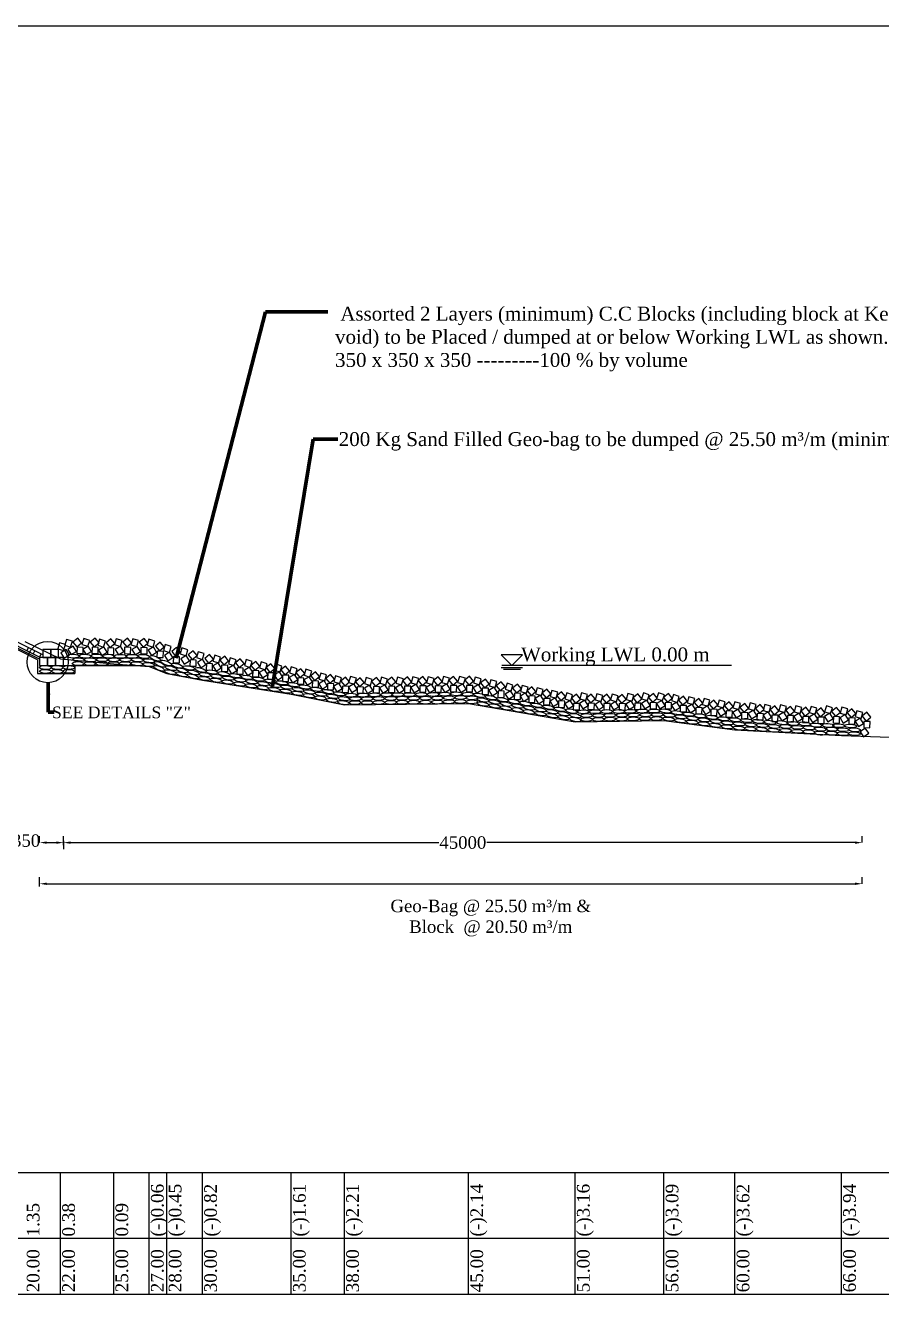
# Model space of a CAD drawing. Header units: metres. Extents: x -2434 to 11656, y -15288 to 8109.
# Drawn here: x 1495.3 to 1543.5, y -14082.3 to -14009.8 of the extents above; entities that cross this region are included whole.
import ezdxf

# ---------------------------------------------------------------- set-up
doc = ezdxf.new("R2010")
doc.units = ezdxf.units.M
doc.layers.add('LINE', color=7, linetype='Continuous')
doc.styles.get("Standard").update_dxf_attribs({"font": 'times.ttf'})
doc.dimstyles.get("Standard").update_dxf_attribs({"dimtxt": 0.5, "dimasz": 0.4075, "dimexe": 0.364, "dimexo": 0.219, "dimgap": 0.09, "dimtad": 0, "dimdec": 0, "dimlfac": 1000, "dimzin": 0, "dimdsep": 46, "dimtxsty": 'Standard', "dimcen": 0.09, "dimadec": 0, "dimazin": 0, "dimtfac": 1, "dimtdec": 0, "dimtofl": 0, "dimtmove": 0, "dimatfit": 3, "dimfxl": 1, "dimtolj": 1, "dimtzin": 0, "dimarcsym": 0})

# ---------------------------------------------------------------- blocks, each defined once
blk = doc.blocks.new('*D527')
at = {"color": 0, "lineweight": -2, "ltscale": 0.5}
for p, q in [((1497.434, -14055.911), (1497.434, -14055.397)), ((1542.434, -14055.761), (1542.434, -14055.397)), ((1497.842, -14055.761), (1518.579, -14055.761)), ((1542.027, -14055.761), (1521.29, -14055.761))]:
    blk.add_line(p, q, dxfattribs=at)
at = {"color": 0, "linetype": 'Continuous', "lineweight": -3, "ltscale": 0.5}
for points in [[(1497.842, -14055.693), (1497.842, -14055.829), (1497.434, -14055.761)], [(1542.027, -14055.693), (1542.027, -14055.829), (1542.434, -14055.761)]]:
    blk.add_solid(points, dxfattribs=at)
at = {"layer": 'Defpoints', "color": 0, "linetype": 'Continuous', "lineweight": -3, "ltscale": 0.5}
for p in [(1542.434, -14055.761), (1542.434, -14055.761), (1497.434, -14061.459)]:
    blk.add_point(p, dxfattribs=at)
at = {"color": 0, "linetype": 'Continuous', "lineweight": -3, "ltscale": 0.5, "insert": (1519.934, -14055.761), "char_height": 0.7, "attachment_point": 5}
blk.add_mtext('\\A1;45000', dxfattribs=at)
blk = doc.blocks.new('*D528')
at = {"color": 0, "lineweight": -2, "ltscale": 0.5}
for p, q in [((1496.084, -14055.761), (1496.084, -14055.397)), ((1496.492, -14055.761), (1497.027, -14055.761)), ((1497.434, -14055.665), (1497.434, -14056.125))]:
    blk.add_line(p, q, dxfattribs=at)
at = {"color": 0, "linetype": 'Continuous', "lineweight": -3, "ltscale": 0.5}
for points in [[(1496.492, -14055.693), (1496.492, -14055.829), (1496.084, -14055.761)], [(1497.027, -14055.693), (1497.027, -14055.829), (1497.434, -14055.761)]]:
    blk.add_solid(points, dxfattribs=at)
at = {"layer": 'Defpoints', "color": 0, "linetype": 'Continuous', "lineweight": -3, "ltscale": 0.5}
for p in [(1496.084, -14055.761), (1497.434, -14055.446), (1497.434, -14055.761)]:
    blk.add_point(p, dxfattribs=at)
at = {"color": 0, "linetype": 'Continuous', "lineweight": -3, "ltscale": 0.5, "insert": (1495.061, -14055.65), "char_height": 0.7, "attachment_point": 5}
blk.add_mtext('\\A1;1350', dxfattribs=at)
blk = doc.blocks.new('*D529')
at = {"color": 0, "lineweight": -2, "ltscale": 0.5}
for p, q in [((1496.084, -14058.228), (1496.084, -14057.714)), ((1496.492, -14058.078), (1542.027, -14058.078)), ((1542.434, -14058.078), (1542.434, -14057.714))]:
    blk.add_line(p, q, dxfattribs=at)
at = {"color": 0, "linetype": 'Continuous', "lineweight": -3, "ltscale": 0.5}
for points in [[(1496.492, -14058.01), (1496.492, -14058.146), (1496.084, -14058.078)], [(1542.027, -14058.01), (1542.027, -14058.146), (1542.434, -14058.078)]]:
    blk.add_solid(points, dxfattribs=at)
at = {"layer": 'Defpoints', "color": 0, "linetype": 'Continuous', "lineweight": -3, "ltscale": 0.5}
for p in [(1542.434, -14058.078), (1542.434, -14058.078), (1496.084, -14064.122)]:
    blk.add_point(p, dxfattribs=at)
at = {"color": 0, "linetype": 'Continuous', "lineweight": -3, "ltscale": 0.5, "insert": (1521.507, -14060.012), "char_height": 0.7, "attachment_point": 5}
blk.add_mtext('\\A1;Geo-Bag @ 25.50 m³/m &\\PBlock  @ 20.50 m³/m', dxfattribs=at)

msp = doc.modelspace()

# ---------------------------------------------------------------- linework, layer by layer
at = {"color": 0, "linetype": 'Continuous', "lineweight": -3, "ltscale": 0.5}
for p, q in [((1496.076276, -14045.43009), (1491.010969, -14042.897436)), ((1496.123047, -14045.341672), (1491.034576, -14042.797436)), ((1495.976276, -14045.468188), (1491.034774, -14042.997436)), ((1496.259477, -14045.18628), (1491.08179, -14042.597436)), ((1495.369024, -14044.964661), (1495.458467, -14044.785775)), ((1495.726795, -14045.143546), (1495.816238, -14044.964661)), ((1496.084566, -14045.322431), (1496.174009, -14045.143546)), ((1522.6958, -14045.791672), (1522.0958, -14045.191672)), ((1523.2958, -14045.191672), (1522.0958, -14045.191672)), ((1522.6958, -14045.791672), (1523.2958, -14045.191672)), ((1496.078254, -14045.791672), (1501.498268, -14045.791672)), ((1498.068679, -14045.792234), (1498.068679, -14046.234937)), ((1522.0958, -14045.891672), (1523.2958, -14045.891672)), ((1535.069688, -14045.791672), (1522.125019, -14045.791672)), ((1495.976276, -14046.234937), (1498.068679, -14046.234937)), ((1522.2158, -14045.991672), (1523.1758, -14045.991672))]:
    msp.add_line(p, q, dxfattribs=at)
at = {"color": 0, "lineweight": -3, "ltscale": 0.5}
msp.add_line((1495.976276, -14045.468188), (1495.976276, -14046.234937), dxfattribs=at)
at = {"color": 0, "lineweight": -2}
for p, q in [((1470.26121, -14074.334095), (1566.26121, -14074.334095)), ((1497.26121, -14081.184076), (1497.26121, -14074.334095)), ((1500.26121, -14081.184076), (1500.26121, -14074.334095)), ((1502.26121, -14081.184076), (1502.26121, -14074.334095)), ((1503.26121, -14081.184076), (1503.26121, -14074.334095)), ((1505.26121, -14081.184076), (1505.26121, -14074.334095)), ((1510.26121, -14081.184076), (1510.26121, -14074.334095)), ((1513.26121, -14081.184076), (1513.26121, -14074.334095)), ((1520.26121, -14081.184076), (1520.26121, -14074.334095)), ((1526.26121, -14081.184076), (1526.26121, -14074.334095)), ((1531.26121, -14081.184076), (1531.26121, -14074.334095)), ((1535.26121, -14081.184076), (1535.26121, -14074.334095)), ((1541.26121, -14081.184076), (1541.26121, -14074.334095)), ((1460.951175, -14078.041672), (1566.26121, -14078.041672)), ((1460.951175, -14081.184076), (1566.26121, -14081.184076))]:
    msp.add_line(p, q, dxfattribs=at)
at = {"color": 0, "linetype": 'Continuous', "lineweight": -3, "ltscale": 0.5}
for points in [[(1495.26121, -14044.442672), (1497.26121, -14045.412672), (1500.26121, -14045.702672), (1502.26121, -14045.852672), (1503.26121, -14046.242672), (1505.26121, -14046.612672), (1510.26121, -14047.401672), (1513.26121, -14048.001672), (1520.26121, -14047.931672), (1526.26121, -14048.951672), (1531.26121, -14048.881672), (1535.26121, -14049.411672), (1541.26121, -14049.731672), (1547.26121, -14049.941672), (1552.26121, -14050.271672), (1560.26121, -14050.671672), (1566.26121, -14051.081672)], [(1497.103975, -14044.841097), (1497.43922, -14044.941648), (1497.539771, -14044.606403), (1497.204525, -14044.505852), (1497.103975, -14044.841097)], [(1497.498906, -14044.651081), (1497.834151, -14044.751632), (1497.934702, -14044.416386), (1497.599456, -14044.315836), (1497.498906, -14044.651081)], [(1497.961961, -14044.467298), (1498.185268, -14044.736805), (1498.454775, -14044.513499), (1498.231468, -14044.243992), (1497.961961, -14044.467298)], [(1498.47196, -14044.607218), (1498.807205, -14044.707769), (1498.907756, -14044.372523), (1498.572511, -14044.271972), (1498.47196, -14044.607218)], [(1498.942208, -14044.467213), (1499.165515, -14044.73672), (1499.435022, -14044.513413), (1499.211715, -14044.243906), (1498.942208, -14044.467213)], [(1499.35825, -14044.648185), (1499.693496, -14044.748736), (1499.794047, -14044.413491), (1499.458801, -14044.31294), (1499.35825, -14044.648185)], [(1499.828499, -14044.50818), (1500.051806, -14044.777687), (1500.321313, -14044.554381), (1500.098006, -14044.284874), (1499.828499, -14044.50818)], [(1500.301634, -14044.612328), (1500.63688, -14044.712879), (1500.737431, -14044.377634), (1500.402185, -14044.277083), (1500.301634, -14044.612328)], [(1500.771883, -14044.472323), (1500.995189, -14044.74183), (1501.264696, -14044.518524), (1501.04139, -14044.249017), (1500.771883, -14044.472323)], [(1501.229284, -14044.622634), (1501.564529, -14044.723185), (1501.66508, -14044.387939), (1501.329834, -14044.287388), (1501.229284, -14044.622634)], [(1501.699532, -14044.482629), (1501.922839, -14044.752136), (1502.192346, -14044.528829), (1501.969039, -14044.259322), (1501.699532, -14044.482629)], [(1502.147942, -14044.646908), (1502.483188, -14044.747458), (1502.583738, -14044.412213), (1502.248493, -14044.311662), (1502.147942, -14044.646908)], [(1502.610099, -14044.693683), (1502.833405, -14044.96319), (1503.102912, -14044.739883), (1502.879606, -14044.470376), (1502.610099, -14044.693683)], [(1497.472441, -14045.366274), (1497.768964, -14045.180334), (1497.583024, -14044.88381), (1497.286501, -14045.069751), (1497.472441, -14045.366274)], [(1497.867372, -14045.176258), (1498.163895, -14044.990317), (1497.977955, -14044.693794), (1497.681432, -14044.879734), (1497.867372, -14045.176258)], [(1498.189752, -14045.108652), (1498.539621, -14045.118238), (1498.549208, -14044.76837), (1498.199339, -14044.758783), (1498.189752, -14045.108652)], [(1498.708708, -14045.176173), (1499.005231, -14044.990232), (1498.819291, -14044.693709), (1498.522767, -14044.879649), (1498.708708, -14045.176173)], [(1499.031088, -14045.108567), (1499.380957, -14045.118153), (1499.390543, -14044.768285), (1499.040674, -14044.758698), (1499.031088, -14045.108567)], [(1499.594998, -14045.21714), (1499.891522, -14045.031199), (1499.705581, -14044.734676), (1499.409058, -14044.920616), (1499.594998, -14045.21714)], [(1499.917379, -14045.149534), (1500.267247, -14045.159121), (1500.276834, -14044.809252), (1499.926965, -14044.799665), (1499.917379, -14045.149534)], [(1500.538382, -14045.181283), (1500.834905, -14044.995342), (1500.648965, -14044.698819), (1500.352442, -14044.884759), (1500.538382, -14045.181283)], [(1500.860762, -14045.113677), (1501.210631, -14045.123264), (1501.220218, -14044.773395), (1500.870349, -14044.763808), (1500.860762, -14045.113677)], [(1501.466032, -14045.191588), (1501.762555, -14045.005648), (1501.576614, -14044.709125), (1501.280091, -14044.895065), (1501.466032, -14045.191588)], [(1501.788412, -14045.123983), (1502.138281, -14045.133569), (1502.147867, -14044.783701), (1501.797998, -14044.774114), (1501.788412, -14045.123983)], [(1502.38469, -14045.215862), (1502.681213, -14045.029922), (1502.495273, -14044.733398), (1502.198749, -14044.919339), (1502.38469, -14045.215862)], [(1502.698978, -14045.335036), (1503.048847, -14045.344623), (1503.058434, -14044.994754), (1502.708565, -14044.985168), (1502.698978, -14045.335036)], [(1503.066601, -14044.947306), (1503.401846, -14045.047856), (1503.502397, -14044.712611), (1503.167151, -14044.61206), (1503.066601, -14044.947306)], [(1503.303348, -14045.51626), (1503.599872, -14045.33032), (1503.413931, -14045.033796), (1503.117408, -14045.219737), (1503.303348, -14045.51626)], [(1503.528757, -14044.994081), (1503.752064, -14045.263588), (1504.021571, -14045.040281), (1503.798264, -14044.770774), (1503.528757, -14044.994081)], [(1504.002117, -14045.134511), (1504.337363, -14045.235062), (1504.437913, -14044.899817), (1504.102668, -14044.799266), (1504.002117, -14045.134511)], [(1504.238865, -14045.703466), (1504.535388, -14045.517525), (1504.349448, -14045.221002), (1504.052924, -14045.406942), (1504.238865, -14045.703466)], [(1504.464274, -14045.181286), (1504.68758, -14045.450793), (1504.957087, -14045.227487), (1504.733781, -14044.95798), (1504.464274, -14045.181286)], [(1504.925721, -14045.344543), (1505.260966, -14045.445094), (1505.361517, -14045.109848), (1505.026271, -14045.009297), (1504.925721, -14045.344543)], [(1505.387877, -14045.391318), (1505.611184, -14045.660825), (1505.880691, -14045.437518), (1505.657384, -14045.168011), (1505.387877, -14045.391318)], [(1505.850223, -14045.545802), (1506.185469, -14045.646353), (1506.286019, -14045.311107), (1505.950774, -14045.210556), (1505.850223, -14045.545802)], [(1503.617637, -14045.635434), (1503.967506, -14045.645021), (1503.977092, -14045.295152), (1503.627223, -14045.285566), (1503.617637, -14045.635434)], [(1504.553153, -14045.82264), (1504.903022, -14045.832226), (1504.912609, -14045.482358), (1504.56274, -14045.472771), (1504.553153, -14045.82264)], [(1505.162468, -14045.913497), (1505.458992, -14045.727557), (1505.273051, -14045.431033), (1504.976528, -14045.616974), (1505.162468, -14045.913497)], [(1505.476757, -14046.032672), (1505.826626, -14046.042258), (1505.836212, -14045.692389), (1505.486343, -14045.682803), (1505.476757, -14046.032672)], [(1506.02808, -14046.110838), (1506.324603, -14045.924898), (1506.138663, -14045.628375), (1505.842139, -14045.814315), (1506.02808, -14046.110838)], [(1506.245621, -14045.478959), (1506.468928, -14045.748466), (1506.738435, -14045.525159), (1506.515128, -14045.255652), (1506.245621, -14045.478959)], [(1506.334501, -14046.120312), (1506.68437, -14046.129899), (1506.693956, -14045.78003), (1506.344088, -14045.770444), (1506.334501, -14046.120312)], [(1506.898187, -14046.260313), (1507.19471, -14046.074373), (1507.00877, -14045.77785), (1506.712246, -14045.96379), (1506.898187, -14046.260313)], [(1506.72033, -14045.695277), (1507.055576, -14045.795828), (1507.156126, -14045.460582), (1506.820881, -14045.360031), (1506.72033, -14045.695277)], [(1507.115728, -14045.628434), (1507.339035, -14045.897941), (1507.608542, -14045.674634), (1507.385235, -14045.405127), (1507.115728, -14045.628434)], [(1507.204608, -14046.269787), (1507.554477, -14046.279374), (1507.564063, -14045.929505), (1507.214194, -14045.919919), (1507.204608, -14046.269787)], [(1507.80156, -14046.357323), (1508.098084, -14046.171383), (1507.912143, -14045.874859), (1507.61562, -14046.0608), (1507.80156, -14046.357323)], [(1507.623704, -14045.792286), (1507.958949, -14045.892837), (1508.0595, -14045.557592), (1507.724255, -14045.457041), (1507.623704, -14045.792286)], [(1507.994601, -14045.779186), (1508.217908, -14046.048693), (1508.487415, -14045.825387), (1508.264108, -14045.55588), (1507.994601, -14045.779186)], [(1508.473131, -14045.921831), (1508.808377, -14046.022382), (1508.908928, -14045.687137), (1508.573682, -14045.586586), (1508.473131, -14045.921831)], [(1508.844029, -14045.908731), (1509.067335, -14046.178238), (1509.336843, -14045.954932), (1509.113536, -14045.685425), (1508.844029, -14045.908731)], [(1509.3066, -14046.052484), (1509.641845, -14046.153034), (1509.742396, -14045.817789), (1509.40715, -14045.717238), (1509.3066, -14046.052484)], [(1509.677497, -14046.039384), (1509.900804, -14046.308891), (1510.170311, -14046.085584), (1509.947004, -14045.816077), (1509.677497, -14046.039384)], [(1510.159848, -14046.203747), (1510.495094, -14046.304298), (1510.595645, -14045.969053), (1510.260399, -14045.868502), (1510.159848, -14046.203747)], [(1510.530746, -14046.190647), (1510.754053, -14046.460154), (1511.02356, -14046.236847), (1510.800253, -14045.96734), (1510.530746, -14046.190647)], [(1508.083481, -14046.42054), (1508.43335, -14046.430127), (1508.442936, -14046.080258), (1508.093068, -14046.070671), (1508.083481, -14046.42054)], [(1508.650988, -14046.486868), (1508.947511, -14046.300928), (1508.761571, -14046.004404), (1508.465047, -14046.190345), (1508.650988, -14046.486868)], [(1508.932909, -14046.550085), (1509.282777, -14046.559672), (1509.292364, -14046.209803), (1508.942495, -14046.200216), (1508.932909, -14046.550085)], [(1509.484456, -14046.61752), (1509.78098, -14046.43158), (1509.595039, -14046.135056), (1509.298516, -14046.320997), (1509.484456, -14046.61752)], [(1509.766377, -14046.680737), (1510.116246, -14046.690324), (1510.125832, -14046.340455), (1509.775963, -14046.330869), (1509.766377, -14046.680737)], [(1510.337705, -14046.768784), (1510.634228, -14046.582843), (1510.448288, -14046.28632), (1510.151764, -14046.472261), (1510.337705, -14046.768784)], [(1510.619626, -14046.832001), (1510.969494, -14046.841587), (1510.979081, -14046.491719), (1510.629212, -14046.482132), (1510.619626, -14046.832001)], [(1511.162857, -14046.900288), (1511.45938, -14046.714347), (1511.27344, -14046.417824), (1510.976916, -14046.603765), (1511.162857, -14046.900288)], [(1510.985, -14046.335251), (1511.320246, -14046.435802), (1511.420796, -14046.100557), (1511.085551, -14046.000006), (1510.985, -14046.335251)], [(1511.360618, -14046.364907), (1511.583925, -14046.634414), (1511.853432, -14046.411107), (1511.630125, -14046.1416), (1511.360618, -14046.364907)], [(1511.449498, -14047.006261), (1511.799366, -14047.015847), (1511.808953, -14046.665978), (1511.459084, -14046.656392), (1511.449498, -14047.006261)], [(1512.000146, -14047.118837), (1512.29667, -14046.932896), (1512.110729, -14046.636373), (1511.814206, -14046.822313), (1512.000146, -14047.118837)], [(1511.82229, -14046.5538), (1512.157535, -14046.654351), (1512.258086, -14046.319105), (1511.92284, -14046.218554), (1511.82229, -14046.5538)], [(1512.212068, -14046.512167), (1512.435375, -14046.781675), (1512.704882, -14046.558368), (1512.481575, -14046.288861), (1512.212068, -14046.512167)], [(1512.662277, -14046.707619), (1512.997522, -14046.808169), (1513.098073, -14046.472924), (1512.762827, -14046.372373), (1512.662277, -14046.707619)], [(1513.052055, -14046.665986), (1513.275362, -14046.935493), (1513.544869, -14046.712187), (1513.321562, -14046.442679), (1513.052055, -14046.665986)], [(1513.497543, -14046.740239), (1513.832789, -14046.84079), (1513.933339, -14046.505544), (1513.598094, -14046.404994), (1513.497543, -14046.740239)], [(1513.887322, -14046.698607), (1514.110629, -14046.968114), (1514.380136, -14046.744807), (1514.156829, -14046.4753), (1513.887322, -14046.698607)], [(1514.391251, -14046.804713), (1514.726497, -14046.905264), (1514.827048, -14046.570019), (1514.491802, -14046.469468), (1514.391251, -14046.804713)], [(1514.794292, -14046.684128), (1515.017599, -14046.953635), (1515.287106, -14046.730328), (1515.063799, -14046.460821), (1514.794292, -14046.684128)], [(1515.25439, -14046.785039), (1515.589636, -14046.88559), (1515.690187, -14046.550344), (1515.354941, -14046.449793), (1515.25439, -14046.785039)], [(1515.657431, -14046.664453), (1515.880737, -14046.93396), (1516.150245, -14046.710653), (1515.926938, -14046.441146), (1515.657431, -14046.664453)], [(1516.150346, -14046.778396), (1516.485592, -14046.878946), (1516.586143, -14046.543701), (1516.250897, -14046.44315), (1516.150346, -14046.778396)], [(1516.553387, -14046.65781), (1516.776694, -14046.927317), (1517.046201, -14046.70401), (1516.822894, -14046.434503), (1516.553387, -14046.65781)], [(1517.013485, -14046.758721), (1517.348731, -14046.859272), (1517.449281, -14046.524026), (1517.114036, -14046.423476), (1517.013485, -14046.758721)], [(1517.416526, -14046.638135), (1517.639832, -14046.907642), (1517.90934, -14046.684336), (1517.686033, -14046.414828), (1517.416526, -14046.638135)], [(1517.879321, -14046.762128), (1518.214567, -14046.862679), (1518.315118, -14046.527433), (1517.979872, -14046.426882), (1517.879321, -14046.762128)], [(1518.282362, -14046.641542), (1518.505669, -14046.911049), (1518.775176, -14046.687742), (1518.551869, -14046.418235), (1518.282362, -14046.641542)], [(1518.74246, -14046.742453), (1519.077706, -14046.843004), (1519.178256, -14046.507759), (1518.843011, -14046.407208), (1518.74246, -14046.742453)], [(1519.145501, -14046.621868), (1519.368807, -14046.891375), (1519.638314, -14046.668068), (1519.415008, -14046.398561), (1519.145501, -14046.621868)], [(1519.638416, -14046.73581), (1519.973662, -14046.836361), (1520.074212, -14046.501115), (1519.738967, -14046.400565), (1519.638416, -14046.73581)], [(1520.041457, -14046.615224), (1520.264763, -14046.884731), (1520.534271, -14046.661425), (1520.310964, -14046.391918), (1520.041457, -14046.615224)], [(1520.529427, -14046.771837), (1520.864673, -14046.872388), (1520.965224, -14046.537143), (1520.629978, -14046.436592), (1520.529427, -14046.771837)], [(1520.932468, -14046.772024), (1521.155774, -14047.041531), (1521.425282, -14046.818224), (1521.201975, -14046.548717), (1520.932468, -14046.772024)], [(1521.413021, -14046.929744), (1521.748266, -14047.030295), (1521.848817, -14046.69505), (1521.513571, -14046.594499), (1521.413021, -14046.929744)], [(1512.300948, -14047.153521), (1512.650817, -14047.163108), (1512.660403, -14046.813239), (1512.310535, -14046.803652), (1512.300948, -14047.153521)], [(1512.840133, -14047.272655), (1513.136657, -14047.086715), (1512.950716, -14046.790191), (1512.654193, -14046.976132), (1512.840133, -14047.272655)], [(1513.140935, -14047.30734), (1513.490804, -14047.316926), (1513.50039, -14046.967058), (1513.150522, -14046.957471), (1513.140935, -14047.30734)], [(1513.6754, -14047.305276), (1513.971923, -14047.119335), (1513.785983, -14046.822812), (1513.489459, -14047.008752), (1513.6754, -14047.305276)], [(1513.976202, -14047.33996), (1514.32607, -14047.349547), (1514.335657, -14046.999678), (1513.985788, -14046.990092), (1513.976202, -14047.33996)], [(1514.569108, -14047.36975), (1514.865632, -14047.18381), (1514.679691, -14046.887286), (1514.383168, -14047.073227), (1514.569108, -14047.36975)], [(1514.883172, -14047.325481), (1515.23304, -14047.335068), (1515.242627, -14046.985199), (1514.892758, -14046.975613), (1514.883172, -14047.325481)], [(1515.432247, -14047.350076), (1515.72877, -14047.164135), (1515.54283, -14046.867612), (1515.246306, -14047.053552), (1515.432247, -14047.350076)], [(1515.746311, -14047.305807), (1516.096179, -14047.315393), (1516.105766, -14046.965525), (1515.755897, -14046.955938), (1515.746311, -14047.305807)], [(1516.328203, -14047.343432), (1516.624726, -14047.157492), (1516.438786, -14046.860968), (1516.142263, -14047.046909), (1516.328203, -14047.343432)], [(1516.642267, -14047.299164), (1516.992135, -14047.30875), (1517.001722, -14046.958881), (1516.651853, -14046.949295), (1516.642267, -14047.299164)], [(1517.191342, -14047.323758), (1517.487865, -14047.137817), (1517.301925, -14046.841294), (1517.005401, -14047.027234), (1517.191342, -14047.323758)], [(1517.505405, -14047.279489), (1517.855274, -14047.289075), (1517.864861, -14046.939207), (1517.514992, -14046.92962), (1517.505405, -14047.279489)], [(1518.057178, -14047.327165), (1518.353701, -14047.141224), (1518.167761, -14046.844701), (1517.871237, -14047.030641), (1518.057178, -14047.327165)], [(1518.371242, -14047.282896), (1518.72111, -14047.292482), (1518.730697, -14046.942614), (1518.380828, -14046.933027), (1518.371242, -14047.282896)], [(1518.920317, -14047.30749), (1519.21684, -14047.12155), (1519.0309, -14046.825026), (1518.734376, -14047.010967), (1518.920317, -14047.30749)], [(1519.23438, -14047.263221), (1519.584249, -14047.272808), (1519.593836, -14046.922939), (1519.243967, -14046.913353), (1519.23438, -14047.263221)], [(1519.816273, -14047.300847), (1520.112796, -14047.114906), (1519.926856, -14046.818383), (1519.630332, -14047.004323), (1519.816273, -14047.300847)], [(1520.130337, -14047.256578), (1520.480205, -14047.266164), (1520.489792, -14046.916296), (1520.139923, -14046.906709), (1520.130337, -14047.256578)], [(1520.707284, -14047.336874), (1521.003807, -14047.150934), (1520.817867, -14046.85441), (1520.521343, -14047.040351), (1520.707284, -14047.336874)], [(1521.021348, -14047.413378), (1521.371216, -14047.422964), (1521.380803, -14047.073095), (1521.030934, -14047.063509), (1521.021348, -14047.413378)], [(1521.590877, -14047.494781), (1521.887401, -14047.308841), (1521.70146, -14047.012317), (1521.404937, -14047.198258), (1521.590877, -14047.494781)], [(1521.816061, -14046.929931), (1522.039368, -14047.199438), (1522.308875, -14046.976131), (1522.085568, -14046.706624), (1521.816061, -14046.929931)], [(1521.904941, -14047.571285), (1522.25481, -14047.580871), (1522.264396, -14047.231002), (1521.914527, -14047.221416), (1521.904941, -14047.571285)], [(1522.500545, -14047.690845), (1522.797068, -14047.504904), (1522.611128, -14047.208381), (1522.314604, -14047.394321), (1522.500545, -14047.690845)], [(1522.322688, -14047.125808), (1522.657934, -14047.226359), (1522.758484, -14046.891113), (1522.423239, -14046.790562), (1522.322688, -14047.125808)], [(1522.737192, -14047.057006), (1522.960499, -14047.326513), (1523.230006, -14047.103206), (1523.006699, -14046.833699), (1522.737192, -14047.057006)], [(1522.826072, -14047.69836), (1523.175941, -14047.707946), (1523.185527, -14047.358077), (1522.835658, -14047.348491), (1522.826072, -14047.69836)], [(1523.359188, -14047.812128), (1523.655711, -14047.626187), (1523.469771, -14047.329664), (1523.173247, -14047.515605), (1523.359188, -14047.812128)], [(1523.181331, -14047.247091), (1523.516577, -14047.347642), (1523.617128, -14047.012397), (1523.281882, -14046.911846), (1523.181331, -14047.247091)], [(1523.556724, -14047.211847), (1523.780031, -14047.481354), (1524.049538, -14047.258047), (1523.826231, -14046.98854), (1523.556724, -14047.211847)], [(1524.021318, -14047.381321), (1524.356564, -14047.481872), (1524.457115, -14047.146626), (1524.121869, -14047.046075), (1524.021318, -14047.381321)], [(1524.396711, -14047.346076), (1524.620018, -14047.615583), (1524.889525, -14047.392276), (1524.666218, -14047.122769), (1524.396711, -14047.346076)], [(1524.853663, -14047.528752), (1525.188908, -14047.629302), (1525.289459, -14047.294057), (1524.954214, -14047.193506), (1524.853663, -14047.528752)], [(1525.229056, -14047.493507), (1525.452363, -14047.763014), (1525.72187, -14047.539707), (1525.498563, -14047.2702), (1525.229056, -14047.493507)], [(1525.685333, -14047.669539), (1526.020578, -14047.77009), (1526.121129, -14047.434845), (1525.785884, -14047.334294), (1525.685333, -14047.669539)], [(1526.060726, -14047.634295), (1526.284033, -14047.903802), (1526.55354, -14047.680495), (1526.330233, -14047.410988), (1526.060726, -14047.634295)], [(1526.520824, -14047.655571), (1526.85607, -14047.756122), (1526.956621, -14047.420876), (1526.621375, -14047.320326), (1526.520824, -14047.655571)], [(1526.896217, -14047.620327), (1527.119524, -14047.889834), (1527.389031, -14047.666527), (1527.165725, -14047.39702), (1526.896217, -14047.620327)], [(1527.390257, -14047.711699), (1527.725502, -14047.81225), (1527.826053, -14047.477004), (1527.490808, -14047.376453), (1527.390257, -14047.711699)], [(1527.782958, -14047.628929), (1528.006264, -14047.898436), (1528.275772, -14047.675129), (1528.052465, -14047.405622), (1527.782958, -14047.628929)], [(1528.252946, -14047.727796), (1528.588192, -14047.828347), (1528.688742, -14047.493101), (1528.353497, -14047.392551), (1528.252946, -14047.727796)], [(1529.129347, -14047.69722), (1529.464592, -14047.797771), (1529.565143, -14047.462525), (1529.229898, -14047.361974), (1529.129347, -14047.69722)], [(1529.522047, -14047.61445), (1529.745354, -14047.883957), (1530.014861, -14047.66065), (1529.791555, -14047.391143), (1529.522047, -14047.61445)], [(1530.005073, -14047.665195), (1530.340319, -14047.765746), (1530.440869, -14047.430501), (1530.105624, -14047.32995), (1530.005073, -14047.665195)], [(1530.397774, -14047.582426), (1530.621081, -14047.851933), (1530.890588, -14047.628626), (1530.667281, -14047.359119), (1530.397774, -14047.582426)], [(1530.850904, -14047.666558), (1531.18615, -14047.767109), (1531.2867, -14047.431864), (1530.951455, -14047.331313), (1530.850904, -14047.666558)], [(1531.243605, -14047.583788), (1531.466912, -14047.853295), (1531.736419, -14047.629989), (1531.513112, -14047.360481), (1531.243605, -14047.583788)], [(1523.645604, -14047.8532), (1523.995473, -14047.862787), (1524.005059, -14047.512918), (1523.655191, -14047.503332), (1523.645604, -14047.8532)], [(1524.199175, -14047.946357), (1524.495698, -14047.760417), (1524.309758, -14047.463894), (1524.013234, -14047.649834), (1524.199175, -14047.946357)], [(1524.485591, -14047.98743), (1524.83546, -14047.997016), (1524.845046, -14047.647148), (1524.495178, -14047.637561), (1524.485591, -14047.98743)], [(1525.031519, -14048.093788), (1525.328043, -14047.907848), (1525.142102, -14047.611324), (1524.845579, -14047.797265), (1525.031519, -14048.093788)], [(1525.317936, -14048.134861), (1525.667804, -14048.144447), (1525.677391, -14047.794579), (1525.327522, -14047.784992), (1525.317936, -14048.134861)], [(1525.86319, -14048.234576), (1526.159713, -14048.048635), (1525.973772, -14047.752112), (1525.677249, -14047.938052), (1525.86319, -14048.234576)], [(1526.149606, -14048.275648), (1526.499475, -14048.285235), (1526.509061, -14047.935366), (1526.159192, -14047.92578), (1526.149606, -14048.275648)], [(1526.698681, -14048.220608), (1526.995204, -14048.034667), (1526.809264, -14047.738144), (1526.512741, -14047.924084), (1526.698681, -14048.220608)], [(1526.985097, -14048.26168), (1527.334966, -14048.271267), (1527.344552, -14047.921398), (1526.994684, -14047.911812), (1526.985097, -14048.26168)], [(1527.568114, -14048.276736), (1527.864637, -14048.090795), (1527.678696, -14047.794272), (1527.382173, -14047.980212), (1527.568114, -14048.276736)], [(1527.871838, -14048.270283), (1528.221706, -14048.279869), (1528.231293, -14047.93), (1527.881424, -14047.920414), (1527.871838, -14048.270283)], [(1528.430803, -14048.292833), (1528.727326, -14048.106892), (1528.541386, -14047.810369), (1528.244862, -14047.996309), (1528.430803, -14048.292833)], [(1528.645647, -14047.645026), (1528.868954, -14047.914533), (1529.138461, -14047.691226), (1528.915154, -14047.421719), (1528.645647, -14047.645026)], [(1528.734527, -14048.28638), (1529.084395, -14048.295966), (1529.093982, -14047.946098), (1528.744113, -14047.936511), (1528.734527, -14048.28638)], [(1529.307203, -14048.262256), (1529.603727, -14048.076316), (1529.417786, -14047.779793), (1529.121263, -14047.965733), (1529.307203, -14048.262256)], [(1529.610927, -14048.255804), (1529.960796, -14048.26539), (1529.970383, -14047.915521), (1529.620514, -14047.905935), (1529.610927, -14048.255804)], [(1530.18293, -14048.230232), (1530.479453, -14048.044292), (1530.293513, -14047.747768), (1529.996989, -14047.933709), (1530.18293, -14048.230232)], [(1530.486654, -14048.223779), (1530.836522, -14048.233366), (1530.846109, -14047.883497), (1530.49624, -14047.873911), (1530.486654, -14048.223779)], [(1531.028761, -14048.231595), (1531.325284, -14048.045654), (1531.139344, -14047.749131), (1530.84282, -14047.935072), (1531.028761, -14048.231595)], [(1531.332485, -14048.225142), (1531.682353, -14048.234728), (1531.69194, -14047.88486), (1531.342071, -14047.875273), (1531.332485, -14048.225142)], [(1531.873243, -14048.329541), (1532.169767, -14048.143601), (1531.983826, -14047.847078), (1531.687303, -14048.033018), (1531.873243, -14048.329541)], [(1531.695387, -14047.764505), (1532.030632, -14047.865056), (1532.131183, -14047.52981), (1531.795937, -14047.429259), (1531.695387, -14047.764505)], [(1532.088087, -14047.742036), (1532.311394, -14048.011543), (1532.580901, -14047.788236), (1532.357594, -14047.518729), (1532.088087, -14047.742036)], [(1532.176967, -14048.38339), (1532.526836, -14048.392976), (1532.536422, -14048.043107), (1532.186554, -14048.033521), (1532.176967, -14048.38339)], [(1532.747846, -14048.450058), (1533.044369, -14048.264118), (1532.858428, -14047.967594), (1532.561905, -14048.153535), (1532.747846, -14048.450058)], [(1532.569989, -14047.885022), (1532.905234, -14047.985572), (1533.005785, -14047.650327), (1532.67054, -14047.549776), (1532.569989, -14047.885022)], [(1532.96269, -14047.862553), (1533.185996, -14048.13206), (1533.455504, -14047.908753), (1533.232197, -14047.639246), (1532.96269, -14047.862553)], [(1533.599746, -14048.54792), (1533.896269, -14048.361979), (1533.710328, -14048.065456), (1533.413805, -14048.251396), (1533.599746, -14048.54792)], [(1533.421889, -14047.982883), (1533.757134, -14048.083434), (1533.857685, -14047.748188), (1533.52244, -14047.647638), (1533.421889, -14047.982883)], [(1533.81459, -14047.960414), (1534.037896, -14048.229921), (1534.307404, -14048.006614), (1534.084097, -14047.737107), (1533.81459, -14047.960414)], [(1534.277835, -14048.074272), (1534.61308, -14048.174822), (1534.713631, -14047.839577), (1534.378386, -14047.739026), (1534.277835, -14048.074272)], [(1534.670536, -14048.051803), (1534.893842, -14048.32131), (1535.16335, -14048.098003), (1534.940043, -14047.828496), (1534.670536, -14048.051803)], [(1535.150639, -14048.169918), (1535.485885, -14048.270469), (1535.586435, -14047.935224), (1535.25119, -14047.834673), (1535.150639, -14048.169918)], [(1535.54334, -14048.14745), (1535.766647, -14048.416957), (1536.036154, -14048.19365), (1535.812847, -14047.924143), (1535.54334, -14048.14745)], [(1536.023443, -14048.223065), (1536.358689, -14048.323616), (1536.45924, -14047.98837), (1536.123994, -14047.88782), (1536.023443, -14048.223065)], [(1536.416144, -14048.200596), (1536.639451, -14048.470103), (1536.908958, -14048.246797), (1536.685651, -14047.977289), (1536.416144, -14048.200596)], [(1536.856462, -14048.312665), (1537.191708, -14048.413216), (1537.292258, -14048.07797), (1536.957013, -14047.97742), (1536.856462, -14048.312665)], [(1537.249163, -14048.290196), (1537.47247, -14048.559703), (1537.741977, -14048.336396), (1537.51867, -14048.066889), (1537.249163, -14048.290196)], [(1537.731514, -14048.333702), (1538.06676, -14048.434253), (1538.16731, -14048.099008), (1537.832065, -14047.998457), (1537.731514, -14048.333702)], [(1538.124215, -14048.311233), (1538.347522, -14048.58074), (1538.617029, -14048.357434), (1538.393722, -14048.087926), (1538.124215, -14048.311233)], [(1538.595102, -14048.387701), (1538.930348, -14048.488251), (1539.030899, -14048.153006), (1538.695653, -14048.052455), (1538.595102, -14048.387701)], [(1538.987803, -14048.365232), (1539.21111, -14048.634739), (1539.480617, -14048.411432), (1539.25731, -14048.141925), (1538.987803, -14048.365232)], [(1539.451723, -14048.42492), (1539.786968, -14048.525471), (1539.887519, -14048.190226), (1539.552274, -14048.089675), (1539.451723, -14048.42492)], [(1540.317334, -14048.396984), (1540.65258, -14048.497535), (1540.75313, -14048.16229), (1540.417885, -14048.061739), (1540.317334, -14048.396984)], [(1541.192611, -14048.471424), (1541.527856, -14048.571974), (1541.628407, -14048.236729), (1541.293162, -14048.136178), (1541.192611, -14048.471424)], [(1533.05157, -14048.503906), (1533.401438, -14048.513493), (1533.411025, -14048.163624), (1533.061156, -14048.154038), (1533.05157, -14048.503906)], [(1533.90347, -14048.601768), (1534.253338, -14048.611354), (1534.262925, -14048.261486), (1533.913056, -14048.251899), (1533.90347, -14048.601768)], [(1534.455692, -14048.639308), (1534.752215, -14048.453368), (1534.566274, -14048.156844), (1534.269751, -14048.342785), (1534.455692, -14048.639308)], [(1534.759416, -14048.693156), (1535.109284, -14048.702743), (1535.118871, -14048.352874), (1534.769002, -14048.343288), (1534.759416, -14048.693156)], [(1535.328496, -14048.734955), (1535.625019, -14048.549015), (1535.439079, -14048.252491), (1535.142555, -14048.438432), (1535.328496, -14048.734955)], [(1535.63222, -14048.788803), (1535.982088, -14048.79839), (1535.991675, -14048.448521), (1535.641806, -14048.438935), (1535.63222, -14048.788803)], [(1536.2013, -14048.788102), (1536.497823, -14048.602161), (1536.311883, -14048.305638), (1536.015359, -14048.491578), (1536.2013, -14048.788102)], [(1536.505024, -14048.84195), (1536.854893, -14048.851536), (1536.864479, -14048.501668), (1536.51461, -14048.492081), (1536.505024, -14048.84195)], [(1537.034319, -14048.877702), (1537.330842, -14048.691761), (1537.144902, -14048.395238), (1536.848378, -14048.581178), (1537.034319, -14048.877702)], [(1537.338043, -14048.93155), (1537.687911, -14048.941136), (1537.697498, -14048.591268), (1537.347629, -14048.581681), (1537.338043, -14048.93155)], [(1537.909371, -14048.898739), (1538.205894, -14048.712798), (1538.019954, -14048.416275), (1537.72343, -14048.602216), (1537.909371, -14048.898739)], [(1538.213095, -14048.952587), (1538.562963, -14048.962173), (1538.57255, -14048.612305), (1538.222681, -14048.602718), (1538.213095, -14048.952587)], [(1538.772959, -14048.952737), (1539.069482, -14048.766797), (1538.883542, -14048.470273), (1538.587019, -14048.656214), (1538.772959, -14048.952737)], [(1539.076683, -14049.006585), (1539.426552, -14049.016172), (1539.436138, -14048.666303), (1539.086269, -14048.656717), (1539.076683, -14049.006585)], [(1539.629579, -14048.989957), (1539.926103, -14048.804016), (1539.740162, -14048.507493), (1539.443639, -14048.693434), (1539.629579, -14048.989957)], [(1539.844423, -14048.402451), (1540.06773, -14048.671958), (1540.337237, -14048.448652), (1540.113931, -14048.179145), (1539.844423, -14048.402451)], [(1539.933303, -14049.043805), (1540.283172, -14049.053392), (1540.292759, -14048.703523), (1539.94289, -14048.693936), (1539.933303, -14049.043805)], [(1540.495191, -14048.962021), (1540.791714, -14048.77608), (1540.605774, -14048.479557), (1540.30925, -14048.665498), (1540.495191, -14048.962021)], [(1540.710035, -14048.374515), (1540.933342, -14048.644022), (1541.202849, -14048.420716), (1540.979542, -14048.151208), (1540.710035, -14048.374515)], [(1540.798915, -14049.015869), (1541.148783, -14049.025455), (1541.15837, -14048.675587), (1540.808501, -14048.666), (1540.798915, -14049.015869)], [(1541.370467, -14049.03646), (1541.666991, -14048.85052), (1541.48105, -14048.553996), (1541.184527, -14048.739937), (1541.370467, -14049.03646)], [(1541.585312, -14048.448955), (1541.808618, -14048.718462), (1542.078125, -14048.495155), (1541.854819, -14048.225648), (1541.585312, -14048.448955)], [(1541.674191, -14049.090308), (1542.02406, -14049.099895), (1542.033647, -14048.750026), (1541.683778, -14048.74044), (1541.674191, -14049.090308)], [(1542.217422, -14049.231672), (1542.513946, -14049.045732), (1542.328005, -14048.749208), (1542.031482, -14048.935149), (1542.217422, -14049.231672)], [(1542.039566, -14048.666635), (1542.374811, -14048.767186), (1542.475362, -14048.431941), (1542.140117, -14048.33139), (1542.039566, -14048.666635)], [(1542.432267, -14048.644166), (1542.655573, -14048.913674), (1542.92508, -14048.690367), (1542.701774, -14048.42086), (1542.432267, -14048.644166)], [(1542.514797, -14049.803492), (1542.801083, -14049.602147), (1542.599738, -14049.31586), (1542.313451, -14049.517206), (1542.514797, -14049.803492)], [(1542.521146, -14049.28552), (1542.871015, -14049.295107), (1542.880602, -14048.945238), (1542.530733, -14048.935652), (1542.521146, -14049.28552)]]:
    msp.add_lwpolyline(points, dxfattribs=at)
for points in [[(1496.259477, -14045.341672), (1496.709477, -14045.341672), (1496.709477, -14044.891672), (1496.259477, -14044.891672)], [(1496.709477, -14045.341672), (1497.159477, -14045.341672), (1497.159477, -14044.891672), (1496.709477, -14044.891672)], [(1496.076276, -14045.791672), (1496.526276, -14045.791672), (1496.526276, -14045.341672), (1496.076276, -14045.341672)], [(1496.526276, -14045.791672), (1496.976276, -14045.791672), (1496.976276, -14045.341672), (1496.526276, -14045.341672)], [(1496.976276, -14045.791672), (1497.426276, -14045.791672), (1497.426276, -14045.341672), (1496.976276, -14045.341672)]]:
    msp.add_lwpolyline(points, close=True, dxfattribs=at)
msp.add_circle((1496.540462, -14045.593718), 1.16136, dxfattribs=at)
for centre, major_axis in [((1497.986205, -14045.259361), (0.33266, -0.007868)), ((1498.649421, -14045.260977), (0.332469, -0.013749)), ((1499.305509, -14045.253916), (0.332469, -0.013749)), ((1499.966172, -14045.267988), (0.332469, -0.013749)), ((1500.632083, -14045.270954), (0.332748, 0.001926)), ((1501.299361, -14045.271273), (0.332748, 0.001926)), ((1501.956103, -14045.275718), (0.331221, -0.031904)), ((1502.598108, -14045.38898), (0.309951, -0.121059)), ((1496.414328, -14045.900114), (0.332472, -0.013683)), ((1497.075228, -14045.902348), (0.332472, -0.013683)), ((1497.736382, -14045.898683), (-0.332673, 0.007297)), ((1498.255147, -14045.681365), (0.33266, -0.007868)), ((1498.277325, -14045.464925), (0.332469, -0.013749)), ((1498.918423, -14045.684963), (0.33266, -0.007868)), ((1498.945152, -14045.468836), (0.332469, -0.013749)), ((1499.579005, -14045.68057), (0.33266, -0.007868)), ((1499.606092, -14045.458968), (0.332469, -0.013749)), ((1500.241354, -14045.683231), (0.332748, 0.001926)), ((1500.267091, -14045.466372), (0.332748, 0.001926)), ((1500.908632, -14045.683549), (0.332748, 0.001926)), ((1500.93437, -14045.46669), (0.332748, 0.001926)), ((1501.567379, -14045.689855), (0.331221, -0.031904)), ((1501.591112, -14045.471135), (0.331221, -0.031904)), ((1502.231502, -14045.737259), (0.331221, -0.031904)), ((1502.25279, -14045.517993), (0.331221, -0.031904)), ((1502.827045, -14045.952342), (0.308127, -0.125628)), ((1502.860499, -14045.728265), (0.308127, -0.125628)), ((1503.214261, -14045.645709), (0.308127, -0.125628)), ((1503.48698, -14045.939881), (0.320512, -0.089424)), ((1503.840742, -14045.801876), (0.320512, -0.089424)), ((1504.122413, -14046.063228), (0.320512, -0.089424)), ((1504.491185, -14045.922414), (0.328613, -0.052327)), ((1505.147237, -14046.036326), (0.320512, -0.089424)), ((1496.413815, -14046.120201), (0.332472, -0.013683)), ((1497.074715, -14046.122435), (0.332472, -0.013683)), ((1497.731378, -14046.118771), (-0.332673, 0.007297)), ((1503.453526, -14046.163957), (0.320512, -0.089424)), ((1504.088959, -14046.287305), (0.320512, -0.089424)), ((1504.722488, -14046.400131), (0.320512, -0.089424)), ((1504.755255, -14046.180977), (0.320512, -0.089424)), ((1505.370803, -14046.519698), (0.329063, -0.049424)), ((1505.40357, -14046.300544), (0.329063, -0.049424)), ((1505.795552, -14046.155893), (0.329063, -0.049424)), ((1506.0278, -14046.617853), (0.329063, -0.049424)), ((1506.060567, -14046.398699), (0.329063, -0.049424)), ((1506.452549, -14046.254047), (0.329063, -0.049424)), ((1506.685225, -14046.721013), (0.329063, -0.049424)), ((1506.717992, -14046.501858), (0.329063, -0.049424)), ((1507.109975, -14046.357207), (0.329063, -0.049424)), ((1507.344268, -14046.83039), (0.329063, -0.049424)), ((1507.380052, -14046.603364), (0.329063, -0.049424)), ((1507.772034, -14046.458713), (0.329063, -0.049424)), ((1508.04196, -14046.702824), (0.329063, -0.049424)), ((1508.433942, -14046.558172), (0.329063, -0.049424)), ((1508.696039, -14046.806723), (0.329063, -0.049424)), ((1509.088021, -14046.662072), (0.329063, -0.049424)), ((1509.73643, -14046.765972), (0.329063, -0.049424)), ((1508.006175, -14046.92985), (0.329063, -0.049424)), ((1508.660255, -14047.033749), (0.329063, -0.049424)), ((1509.308664, -14047.137649), (0.329063, -0.049424)), ((1509.344448, -14046.910623), (0.329063, -0.049424)), ((1509.962673, -14047.235629), (0.329063, -0.049424)), ((1509.998457, -14047.008603), (0.329063, -0.049424)), ((1510.39044, -14046.863951), (0.329063, -0.049424)), ((1510.613765, -14047.35815), (0.329063, -0.049424)), ((1510.641281, -14047.141031), (0.329063, -0.049424)), ((1511.033263, -14046.996379), (0.329063, -0.049424)), ((1511.260445, -14047.487552), (0.329063, -0.049424)), ((1511.288804, -14047.273714), (0.329063, -0.049424)), ((1511.680786, -14047.129063), (0.329063, -0.049424)), ((1511.939678, -14047.399486), (0.329063, -0.049424)), ((1512.33166, -14047.254835), (0.329063, -0.049424)), ((1512.585176, -14047.525658), (0.329063, -0.049424)), ((1512.977158, -14047.381007), (0.329063, -0.049424)), ((1513.628552, -14047.459948), (0.332719, 0.004807)), ((1514.296133, -14047.452099), (0.332715, 0.005073)), ((1514.959739, -14047.440859), (0.332715, 0.005073)), ((1515.62897, -14047.435239), (0.332715, 0.005073)), ((1516.283566, -14047.427703), (0.332715, 0.005073)), ((1516.938558, -14047.427703), (0.332715, 0.005073)), ((1517.593551, -14047.422109), (0.332715, 0.005073)), ((1518.248543, -14047.416515), (0.332715, 0.005073)), ((1518.903532, -14047.399731), (0.332715, 0.005073)), ((1519.558525, -14047.382948), (0.332715, 0.005073)), ((1520.213517, -14047.405325), (0.332715, 0.005073)), ((1520.866801, -14047.465784), (0.326173, -0.065847)), ((1511.906207, -14047.617501), (0.329063, -0.049424)), ((1512.562995, -14047.748452), (0.329063, -0.049424)), ((1513.205799, -14047.878905), (0.329063, -0.049424)), ((1513.227979, -14047.65611), (0.329063, -0.049424)), ((1513.867477, -14047.879351), (0.332715, 0.005073)), ((1513.874365, -14047.658977), (0.332715, 0.005073)), ((1514.530749, -14047.882082), (0.332715, 0.005073)), ((1514.536819, -14047.657632), (0.332715, 0.005073)), ((1515.194356, -14047.870841), (0.332715, 0.005073)), ((1515.200426, -14047.646392), (0.332715, 0.005073)), ((1515.863586, -14047.865222), (0.332715, 0.005073)), ((1515.869656, -14047.640772), (0.332715, 0.005073)), ((1516.518182, -14047.857685), (0.332715, 0.005073)), ((1516.524252, -14047.633236), (0.332715, 0.005073)), ((1517.173175, -14047.857685), (0.332715, 0.005073)), ((1517.179244, -14047.633236), (0.332715, 0.005073)), ((1517.828167, -14047.852091), (0.332715, 0.005073)), ((1517.834237, -14047.627642), (0.332715, 0.005073)), ((1518.483159, -14047.846497), (0.332715, 0.005073)), ((1518.489229, -14047.622048), (0.332715, 0.005073)), ((1519.138149, -14047.829714), (0.332715, 0.005073)), ((1519.144219, -14047.605265), (0.332715, 0.005073)), ((1519.793141, -14047.812931), (0.332715, 0.005073)), ((1519.799211, -14047.588481), (0.332715, 0.005073)), ((1520.448134, -14047.835308), (0.332715, 0.005073)), ((1520.454203, -14047.610859), (0.332715, 0.005073)), ((1521.067562, -14047.957486), (0.326173, -0.065847)), ((1521.072123, -14047.735082), (0.326173, -0.065847)), ((1521.514829, -14047.595475), (0.326173, -0.065847)), ((1521.718551, -14048.066453), (0.326173, -0.065847)), ((1521.723112, -14047.844049), (0.326173, -0.065847)), ((1522.163449, -14047.714154), (0.326173, -0.065847)), ((1522.367171, -14048.185132), (0.326173, -0.065847)), ((1522.371732, -14047.962727), (0.326173, -0.065847)), ((1522.809862, -14047.814971), (0.326173, -0.065847)), ((1523.013584, -14048.285949), (0.326173, -0.065847)), ((1523.018146, -14048.063544), (0.326173, -0.065847)), ((1523.455439, -14047.927562), (0.326173, -0.065847)), ((1523.663722, -14048.176136), (0.326173, -0.065847)), ((1524.100399, -14048.031789), (0.326173, -0.065847)), ((1524.308683, -14048.280363), (0.326173, -0.065847)), ((1524.753152, -14048.138882), (0.326173, -0.065847)), ((1525.401033, -14048.255712), (0.326173, -0.065847)), ((1523.659161, -14048.398541), (0.326173, -0.065847)), ((1524.304122, -14048.502767), (0.326173, -0.065847)), ((1524.956874, -14048.609861), (0.326173, -0.065847)), ((1524.961436, -14048.387456), (0.326173, -0.065847)), ((1525.604755, -14048.72669), (0.326173, -0.065847)), ((1525.609316, -14048.504286), (0.326173, -0.065847)), ((1526.058658, -14048.357937), (0.326173, -0.065847)), ((1526.26238, -14048.828916), (0.326173, -0.065847)), ((1526.266941, -14048.606511), (0.326173, -0.065847)), ((1526.7124, -14048.394744), (0.332715, 0.005073)), ((1526.896751, -14048.827151), (0.332715, 0.005073)), ((1526.905151, -14048.60469), (0.332715, 0.005073)), ((1527.381959, -14048.388849), (0.332715, 0.005073)), ((1527.556199, -14048.822954), (0.332715, 0.005073)), ((1527.568802, -14048.600493), (0.332715, 0.005073)), ((1528.046693, -14048.380872), (0.332715, 0.005073)), ((1528.216991, -14048.809256), (0.332715, 0.005073)), ((1528.228737, -14048.592129), (0.332715, 0.005073)), ((1528.707335, -14048.375004), (0.332715, 0.005073)), ((1528.880571, -14048.803387), (0.332715, 0.005073)), ((1528.892314, -14048.583327), (0.332715, 0.005073)), ((1529.369249, -14048.367383), (0.332715, 0.005073)), ((1529.541213, -14048.794585), (0.332715, 0.005073)), ((1529.561788, -14048.575389), (0.332715, 0.005073)), ((1530.027531, -14048.354382), (0.332715, 0.005073)), ((1530.204459, -14048.780796), (0.332715, 0.005073)), ((1530.227878, -14048.562389), (0.332715, 0.005073)), ((1530.691015, -14048.351782), (0.332715, 0.005073)), ((1530.865342, -14048.775596), (0.332715, 0.005073)), ((1530.893965, -14048.554588), (0.332715, 0.005073)), ((1531.346911, -14048.351532), (0.330603, -0.037769)), ((1531.524667, -14048.804802), (0.330603, -0.037769)), ((1531.557357, -14048.584291), (0.330603, -0.037769)), ((1532.001258, -14048.443291), (0.330603, -0.037769)), ((1532.188702, -14048.894638), (0.330603, -0.037769)), ((1532.213671, -14048.675111), (0.330603, -0.037769)), ((1532.656793, -14048.530152), (0.330603, -0.037769)), ((1532.847586, -14048.978659), (0.330603, -0.037769)), ((1532.874245, -14048.760321), (0.330603, -0.037769)), ((1533.305082, -14048.620632), (0.330603, -0.037769)), ((1533.530233, -14048.851366), (0.330603, -0.037769)), ((1533.964239, -14048.703873), (0.330603, -0.037769)), ((1534.188926, -14048.936564), (0.330603, -0.037769)), ((1534.613828, -14048.785462), (0.330603, -0.037769)), ((1535.262906, -14048.841865), (0.330603, -0.037769)), ((1535.916017, -14048.886181), (0.330603, -0.037769)), ((1536.581224, -14048.938555), (0.330603, -0.037769)), ((1537.238882, -14048.988315), (0.330603, -0.037769)), ((1533.507213, -14049.067179), (0.330603, -0.037769)), ((1534.168073, -14049.155835), (0.330603, -0.037769)), ((1534.827755, -14049.241572), (0.330603, -0.037769)), ((1534.839592, -14049.019129), (0.330603, -0.037769)), ((1535.48646, -14049.311197), (0.330603, -0.037769)), ((1535.496736, -14049.075531), (0.330603, -0.037769)), ((1536.133722, -14049.349486), (0.330603, -0.037769)), ((1536.145817, -14049.123876), (0.330603, -0.037769)), ((1536.77474, -14049.381715), (0.330603, -0.037769)), ((1536.798928, -14049.164164), (0.330603, -0.037769)), ((1537.441013, -14049.434862), (0.330603, -0.037769)), ((1537.464033, -14049.219049), (0.330603, -0.037769)), ((1537.909728, -14049.007848), (0.330603, -0.037769)), ((1538.114391, -14049.442522), (0.332137, -0.020251)), ((1538.123632, -14049.222456), (0.332137, -0.020251)), ((1538.539958, -14049.049119), (0.332137, -0.020251)), ((1538.777682, -14049.493291), (0.332137, -0.020251)), ((1538.777751, -14049.270533), (0.332137, -0.020251)), ((1539.191109, -14049.071154), (0.332137, -0.020251)), ((1539.436957, -14049.292141), (0.332137, -0.020251)), ((1539.439145, -14049.528021), (0.332137, -0.020251)), ((1539.833961, -14049.144613), (0.332137, -0.020251)), ((1540.075837, -14049.595771), (0.332137, -0.020251)), ((1540.075997, -14049.369837), (0.332137, -0.020251)), ((1540.501006, -14049.161773), (0.332137, -0.020251)), ((1540.717663, -14049.594092), (0.332137, -0.020251)), ((1540.730324, -14049.375566), (0.332137, -0.020251)), ((1541.110013, -14049.176808), (0.332137, -0.020251)), ((1541.351889, -14049.627965), (0.332137, -0.020251)), ((1541.352049, -14049.402031), (0.332137, -0.020251)), ((1541.777057, -14049.193968), (0.332137, -0.020251)), ((1541.993715, -14049.626287), (0.332137, -0.020251)), ((1542.006376, -14049.407761), (0.332137, -0.020251))]:
    msp.add_ellipse(centre, major_axis=major_axis, ratio=0.329715771, dxfattribs=at)
at = {"layer": 'LINE', "color": 0, "linetype": 'ByBlock', "lineweight": -3, "ltscale": 0.5}
msp.add_lwpolyline([(1457.131384, -14009.765291), (1621.624412, -14009.765291), (1621.624412, -14123.036439), (1457.131384, -14123.036439)], close=True, dxfattribs=at)

# ---------------------------------------------------------------- texts
at = {"color": 0, "linetype": 'Continuous', "lineweight": -3, "ltscale": 0.5, "attachment_point": 1}
for s, insert, char_height, width in [(' Assorted 2 Layers (minimum) C.C Blocks (including block at Key) @ 20.50 m³/m (excluding void) to be Placed / dumped at or below Working LWL as shown. \\P350 x 350 x 350 ---------100 % by volume', (1512.73343, -14025.585566), 0.781767752, 46.31614072), ('200 Kg Sand Filled Geo-bag to be dumped @ 25.50 m³/m ({\\C7;minimum} 3 Layer as shown).', (1512.942894, -14032.64926), 0.78176775, 44.3343089), ('Working LWL 0.00 m', (1523.21353, -14044.774734), 0.78176775, 30.04400339)]:
    msp.add_mtext(s, dxfattribs=dict(at, insert=insert, char_height=char_height, width=width))
at = {"color": 0, "linetype": 'Continuous', "lineweight": -3, "ltscale": 0.5, "insert": (1504.610059, -14048.098366), "char_height": 0.65828823, "attachment_point": 3}
msp.add_mtext('SEE DETAILS "Z"', dxfattribs=at)
at = {"color": 0, "lineweight": -2, "char_height": 0.715, "width": 2.15, "attachment_point": 1, "rotation": 90}
for s, insert in [('(-)2.14', (1520.36121, -14077.941672)), ('(-)3.94', (1541.36121, -14077.941672)), ('(-)0.06', (1502.36121, -14077.941672)), ('(-)0.45', (1503.36121, -14077.941672)), ('(-)0.82', (1505.36121, -14077.941672)), ('(-)1.61', (1510.36121, -14077.941672)), ('(-)2.21', (1513.36121, -14077.941672)), ('(-)3.16', (1526.36121, -14077.941672)), ('(-)3.09', (1531.36121, -14077.941672)), ('(-)3.62', (1535.36121, -14077.941672)), ('1.35', (1495.36121, -14077.941672)), ('0.38', (1497.36121, -14077.941672)), ('0.09', (1500.36121, -14077.941672)), ('20.00', (1495.36121, -14081.084076)), ('22.00', (1497.36121, -14081.084076)), ('25.00', (1500.36121, -14081.084076)), ('27.00', (1502.36121, -14081.084076)), ('28.00', (1503.36121, -14081.084076)), ('30.00', (1505.36121, -14081.084076)), ('35.00', (1510.36121, -14081.084076)), ('38.00', (1513.36121, -14081.084076)), ('45.00', (1520.36121, -14081.084076)), ('51.00', (1526.36121, -14081.084076)), ('56.00', (1531.36121, -14081.084076)), ('60.00', (1535.36121, -14081.084076)), ('66.00', (1541.36121, -14081.084076))]:
    msp.add_mtext(s, dxfattribs=dict(at, insert=insert))

# ---------------------------------------------------------------- dimensions: what is measured, and where the dimension line sits
at = {"color": 0, "linetype": 'Continuous', "lineweight": -3, "ltscale": 0.5}
dim = msp.add_linear_dim(base=(1497.434174, -14055.760695), p1=(1496.084174, -14055.760695), p2=(1497.434174, -14055.446027), dimstyle='Standard', override={"dimtxt": 0.7, "dimtmove": 2, "dimfxl": 0.15, "dimfxlon": 1}, dxfattribs=at)
dim.commit()
dim.dimension.update_dxf_attribs({"geometry": '*D528', "text_midpoint": (1495.060745, -14055.650397), "dimtype": 160})
dim = msp.add_linear_dim(base=(1542.434174, -14058.078015), p1=(1496.084174, -14064.121722), p2=(1542.434174, -14058.078015), text='Geo-Bag @ 25.50 m³/m &\\PBlock  @ 20.50 m³/m', dimstyle='Standard', override={"dimtxt": 0.7, "dimtmove": 2, "dimfxl": 0.15, "dimfxlon": 1}, dxfattribs=at)
dim.commit()
dim.dimension.update_dxf_attribs({"geometry": '*D529', "text_midpoint": (1521.507006, -14060.011534), "dimtype": 160})
dim = msp.add_linear_dim(base=(1542.434174, -14055.760695), p1=(1497.434174, -14061.459219), p2=(1542.434174, -14055.760695), dimstyle='Standard', override={"dimtxt": 0.7, "dimtmove": 2, "dimfxl": 0.15, "dimfxlon": 1}, dxfattribs=at)
dim.commit()
dim.dimension.update_dxf_attribs({"geometry": '*D527', "text_midpoint": (1519.934174, -14055.760695)})

# ---------------------------------------------------------------- leaders
for points in [[(1503.77784, -14045.381393), (1508.813831, -14025.875173), (1512.332803, -14025.876807)], [(1509.210905, -14046.955974), (1511.50377, -14033.03844), (1512.888924, -14033.03844)], [(1496.574851, -14046.720999), (1496.574851, -14048.414134), (1496.897565, -14048.414134)]]:
    msp.add_leader(points, dimstyle='Standard', override={"dimtxt": 0.9, "dimasz": 0.7, "dimclrd": 7, "dimclre": 7, "dimclrt": 7, "dimlwd": 65535, "dimlwe": 65535}, dxfattribs=at)

doc.saveas('drawing.dxf')
